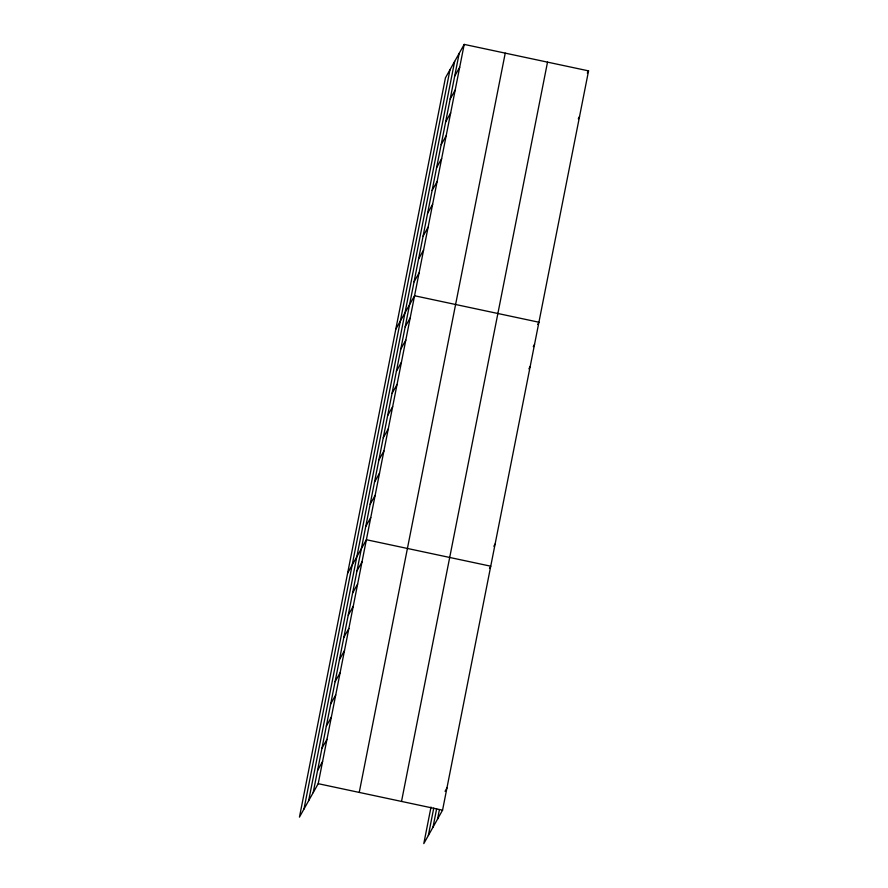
<?xml version="1.0" encoding="UTF-8"?>
<svg xmlns="http://www.w3.org/2000/svg" width="888" height="888" viewBox="0 0 888 888"><rect width="100%" height="100%" fill="white"/><g stroke="black" fill="none" stroke-linecap="round" stroke-linejoin="round"><path stroke-width="1.33" d="M303.985 809.035L449.983 69.741M308.658 800.699L454.656 61.416M313.198 792.607L459.196 53.324M464.202 44.4L445.443 77.833L299.445 817.127L318.204 783.682L464.202 44.4L588.555 70.874L442.557 810.167L423.798 843.6L431.013 807.07M359.24 792.429L505.239 53.136M401.52 801.431L547.519 62.138M428.338 835.508L433.744 808.113M433.011 827.172L436.619 808.913M437.551 819.091L439.36 809.956M454.678 76.168L459.695 67.255M450.172 99.023L455.178 90.099M445.654 121.878L450.671 112.954M441.147 144.722L446.153 135.797M436.63 167.577L441.636 158.652M432.123 190.432L437.129 181.507M427.605 213.275L432.611 204.351M423.099 236.13L428.105 227.206M418.581 258.974L423.587 250.061M414.074 281.829L419.081 272.905M395.804 329.193L414.563 295.76L538.916 322.233L537.662 324.464M405.172 326.862L410.189 317.937M400.799 349.04L405.805 340.115M396.414 371.217L401.42 362.293M392.041 393.395L397.047 384.471M387.656 415.573L392.663 406.649M587.301 73.105L588.555 70.874M383.272 437.751L388.289 428.826M378.899 459.929L383.905 451.004M374.514 482.106L379.52 473.182M578.277 118.814L579.531 116.583M370.141 504.284L375.147 495.36M365.756 526.462L370.762 517.549M347.619 573.16L366.389 539.726L490.742 566.2L489.488 568.431M356.998 570.829L362.004 561.904M352.614 593.006L357.62 584.082M348.24 615.184L353.246 606.26M343.856 637.362L348.862 628.438M339.482 659.54L344.489 650.615M335.098 681.718L340.104 672.793M330.713 703.895L335.72 694.971M533.288 346.642L534.543 344.411M326.34 726.073L331.346 717.149M528.904 368.82L530.158 366.589M321.956 748.251L326.962 739.327M317.582 770.429L322.588 761.504M493.872 546.253L495.116 544.022M445.066 791.33L446.942 787.989M318.204 783.682L442.557 810.167"/></g></svg>
